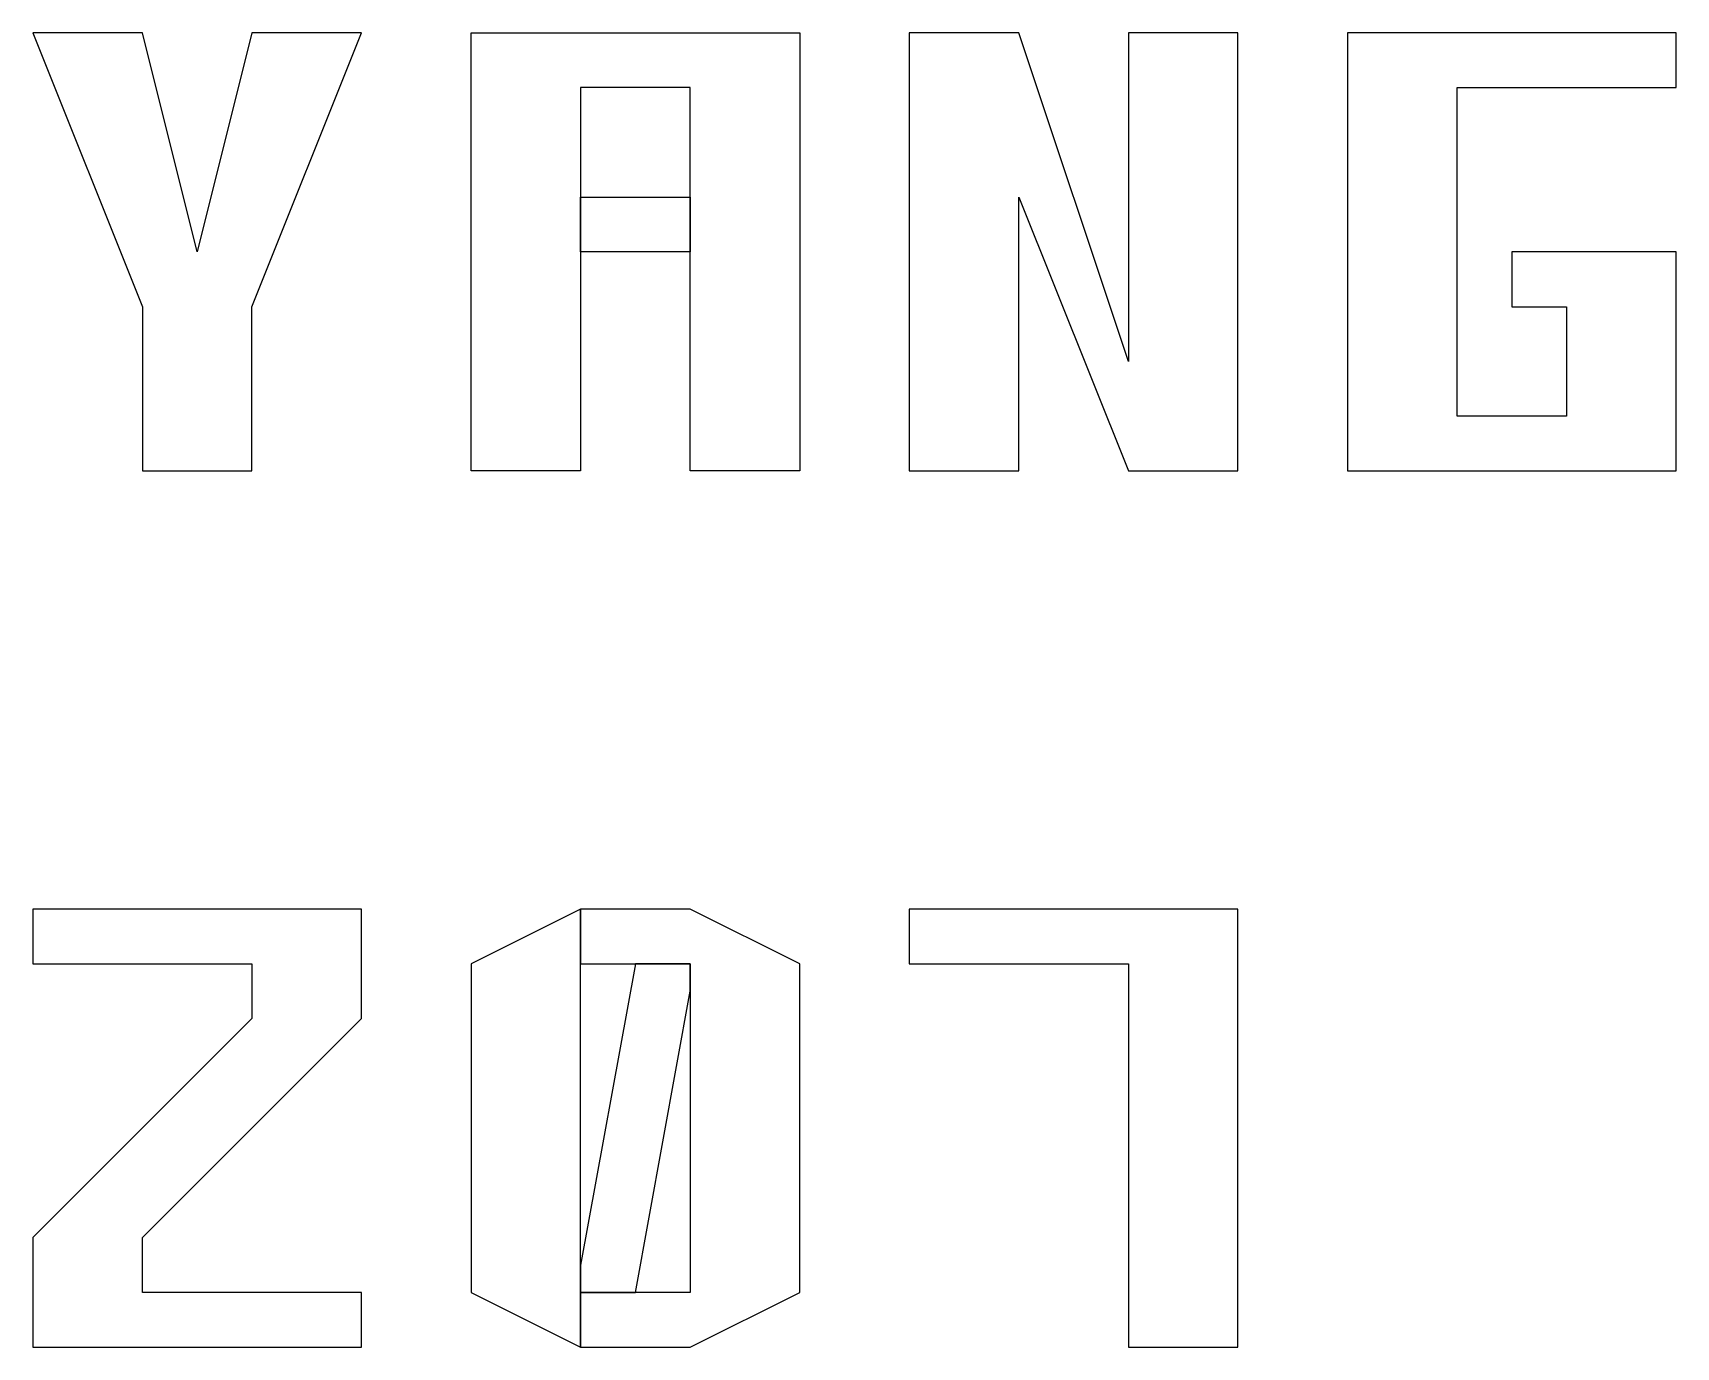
# Model space of a CAD drawing. Extents: x -18850 to 18850, y -21700 to 21700.
# Drawn here: x 8450 to 9950, y -19300 to -18100 of the extents above; entities that cross this region are included whole.
import ezdxf

# ---------------------------------------------------------------- set-up
doc = ezdxf.new("R2010")
doc.units = 0
doc.layers.add('GAP', color=1, linetype='continuous')

msp = doc.modelspace()

# ---------------------------------------------------------------- linework, layer by layer
at = {"layer": 'gap'}
for points in [[(8550, -18500), (8650, -18500), (8650, -18350), (8750, -18100), (8650, -18100), (8600, -18300), (8550, -18100), (8450, -18100), (8550, -18350), (8550, -18500), (8550, -18500)], [(8850, -18500), (8850, -18100), (9150, -18100), (9150, -18500), (9050, -18500), (9050, -18150), (8950, -18150), (8950, -18500), (8850, -18500)], [(9250, -18500), (9350, -18500), (9350, -18250), (9450, -18500), (9550, -18500), (9550, -18100), (9450, -18100), (9450, -18400), (9350, -18100), (9250, -18100), (9250, -18500), (9250, -18500)], [(9650, -18500), (9950, -18500), (9950, -18300), (9800, -18300), (9800, -18350), (9850, -18350), (9850, -18450), (9750, -18450), (9750, -18150), (9950, -18150), (9950, -18100), (9650, -18100), (9650, -18500), (9650, -18500)], [(8950, -18300), (8950, -18250), (9050, -18250), (9050, -18300), (8950, -18300)], [(8450, -19300), (8750, -19300), (8750, -19250), (8550, -19250), (8550, -19200), (8750, -19000), (8750, -18900), (8450, -18900), (8450, -18950), (8650, -18950), (8650, -19000), (8450, -19200), (8450, -19300), (8450, -19300)], [(8850, -19250), (8950, -19300), (8950, -18900), (8850, -18950), (8850, -19250)], [(8950, -19300), (9050, -19300), (9150, -19250), (9150, -18950), (9050, -18900), (8950, -18900), (8950, -18950), (9050, -18950), (9050, -19250), (8950, -19250), (8950, -19300)], [(9450, -19300), (9550, -19300), (9550, -18900), (9250, -18900), (9250, -18950), (9450, -18950), (9450, -19300), (9450, -19300)], [(8950, -19250), (9000, -19250), (9050, -18975), (9050, -18950), (9000, -18950), (8950, -19225), (8950, -19250)]]:
    msp.add_lwpolyline(points, dxfattribs=at)

doc.saveas('drawing.dxf')
